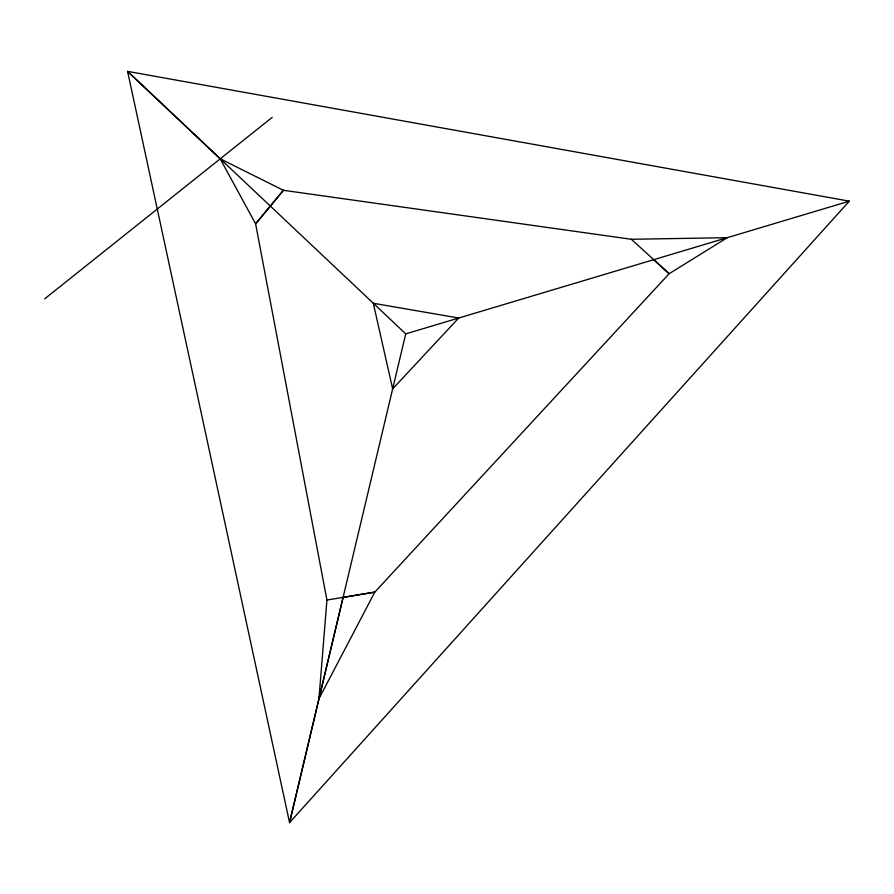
<?xml version="1.0" encoding="UTF-8"?>
<svg xmlns="http://www.w3.org/2000/svg" width="894" height="894" viewBox="0 0 894 894"><rect width="100%" height="100%" fill="white"/><g stroke="black" fill="none" stroke-linecap="round" stroke-linejoin="round"><path stroke-width="1.34" d="M405.753 333.864L127.585 71.364L220.17 158.774L255.617 223.846L326.925 600.053L318.946 698.75L289.555 822.636L849.3 201.161L127.585 71.364L289.555 822.636L405.731 333.887L849.3 201.161M44.7 298.819L272.201 117.36M326.925 600.053L374.809 592.119L669.125 273.709L727.258 237.681L631.354 239.279L283.398 190.288L220.17 158.774M653.715 259.673L669.125 273.709L631.354 239.279M343.095 597.382L318.946 698.75L374.809 592.119L343.095 597.382M283.398 190.288L255.617 223.846L283.398 190.288M458.689 318.029L392.656 388.879L373.29 303.267L458.689 318.029"/></g></svg>
